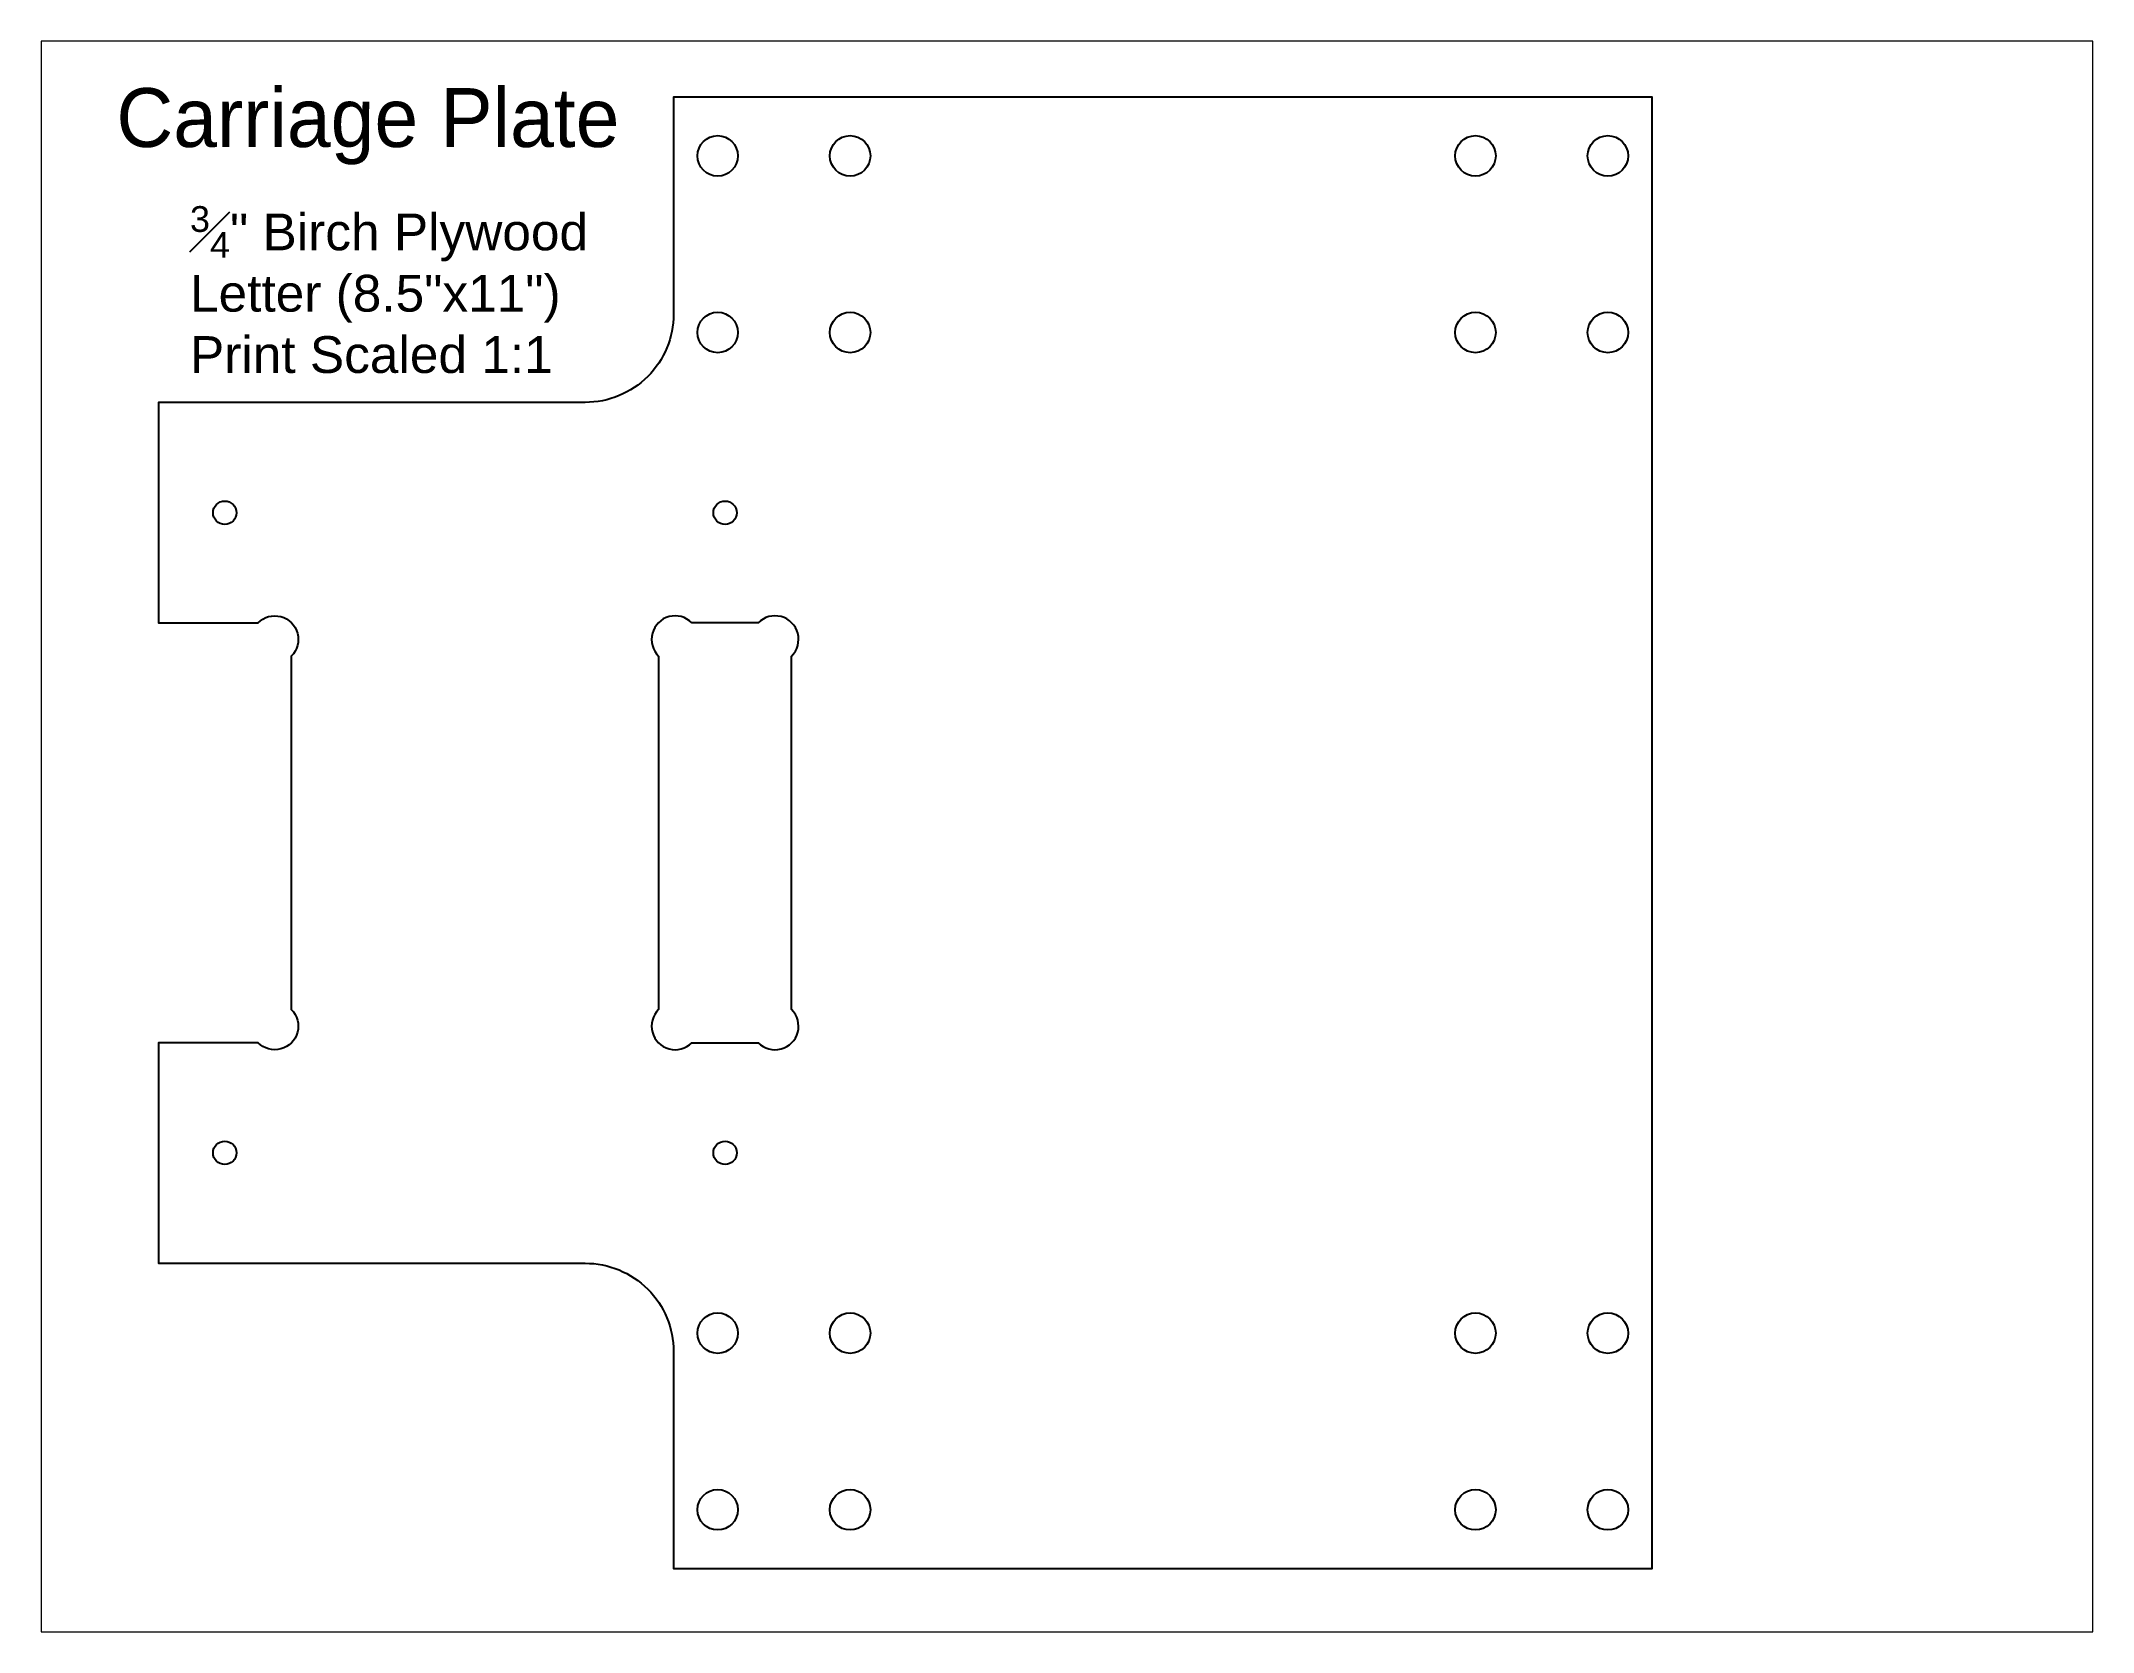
# Paper-space layout '0.750in Ply - Carriage Plate' of a CAD drawing. Header units: millimetres. Extents: x -3 to 275, y -3 to 213.
# The model-space entities are those that its viewports show. They can reach past a viewport. Long polylines and large blocks are cut down to what shows.
import ezdxf

# ---------------------------------------------------------------- set-up
doc = ezdxf.new("R2010")
doc.units = ezdxf.units.MM
doc.header["$MEASUREMENT"] = 0
for name, color, linetype in [('0.708in_Ply-T1_0.250in_1FL-Contours', 7, 'Continuous'), ('0.708in_Ply-T1_0.250in_1FL-ThruPockets', 4, 'Continuous'), ('0.708in_Ply-T2_0.125in_1FL-ThruPockets', 5, 'Continuous'), ('0.708in_Ply-T4_0.125in_Drill', 1, 'Continuous')]:
    doc.layers.add(name, color=color, linetype=linetype)
doc.layers.add('AM_VIEWS', color=1, linetype='Continuous', lineweight=15, plot=False)

msp = doc.modelspace()

# ---------------------------------------------------------------- linework, layer by layer
at = {"layer": '0.708in_Ply-T1_0.250in_1FL-Contours'}
msp.add_lwpolyline([(1226.46, -58.52), (1226.46, -45), (1196.5, -45), (1196.5, -103, -0.414214), (1184.5, -115), (1155, -115), (1155, -248), (1355, -248), (1355, -115), (1325.5, -115, -0.414214), (1313.5, -103), (1313.5, -45), (1283.54, -45), (1283.54, -58.52, -1.006104), (1279.02, -63.04), (1230.98, -63.04, -1.006104)], format="xyb", close=True, dxfattribs=at)
at = {"layer": '0.708in_Ply-T1_0.250in_1FL-ThruPockets'}
msp.add_lwpolyline([(1283.54, -117.48, 1.006104), (1279.02, -112.96), (1230.98, -112.96, 1.006104), (1226.46, -117.48), (1226.46, -126.52, 1.006104), (1230.98, -131.04), (1279.02, -131.04, 1.006104), (1283.54, -126.52)], format="xyb", close=True, dxfattribs=at)
at = {"layer": '0.708in_Ply-T2_0.125in_1FL-ThruPockets'}
for centre in [(1163, -121), (1187, -121), (1323, -121), (1347, -121), (1163, -139), (1187, -139), (1323, -139), (1347, -139), (1163, -224), (1187, -224), (1323, -224), (1347, -224), (1163, -242), (1187, -242), (1323, -242), (1347, -242)]:
    msp.add_circle(centre, 2.75, dxfattribs=at)
at = {"layer": '0.708in_Ply-T4_0.125in_Drill'}
for centre in [(1211.5, -54), (1298.5, -54), (1211.5, -122), (1298.5, -122)]:
    msp.add_circle(centre, 1.59, dxfattribs=at)

# ---------------------------------------------------------------- texts
at = {"linetype": 'Continuous', "attachment_point": 1, "rotation": 270}
for s, width, insert, char_height in [('\\A1;Carriage Plate', 256.5651, (1356.21, -39.27), 8), ('\\A1;{\\fArial|b0|i0|c0|p34;\\H0.7x;\\S3#4;\\H1.4286x;" Birch Plywood\\PLetter (8.5"x11")\\PPrint Scaled 1:1}', 171.1858, (1340.17, -49.27), 5)]:
    msp.add_mtext_dynamic_manual_height_columns(s, width=width, gutter_width=1, heights=[0], dxfattribs=dict(at, insert=insert, char_height=char_height))

psp = doc.layouts.new('0.750in Ply - Carriage Plate')

# ---------------------------------------------------------------- viewports
at = {"layer": 'AM_VIEWS', "view_twist_angle": 90}
psp.add_viewport(center=(135.97, 105.33), size=(278.91, 216.2246), view_center_point=(168.48, 1254.5), view_height=216.2246, dxfattribs=at)

doc.saveas('drawing.dxf')
